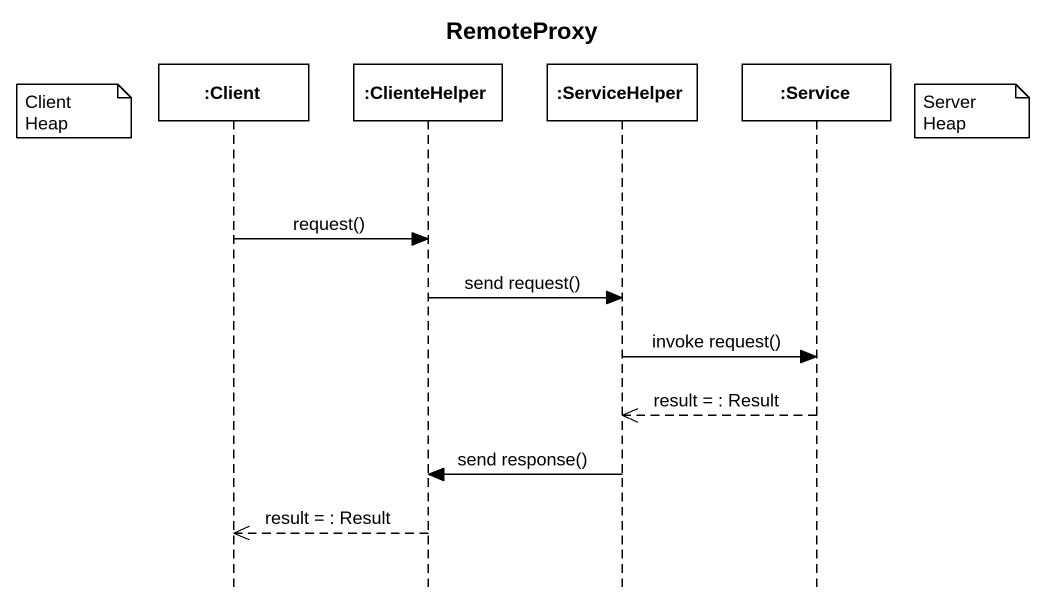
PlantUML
@startuml
title RemoteProxy
hide footbox
participant ":Client" as Client
participant ":ClienteHelper" as ClienteHelper
participant ":ServiceHelper" as ServiceHelper
participant ":Service" as Service

note left of Client : ClientHeap
note right of Service : ServerHeap
Client -> ClienteHelper : request()
ClienteHelper -> ServiceHelper : send request()
ServiceHelper -> Service : invoke request()
Service -->> ServiceHelper : result = : Result
ServiceHelper -> ClienteHelper : send response()
ClienteHelper -->> Client : result = : Result
@enduml
